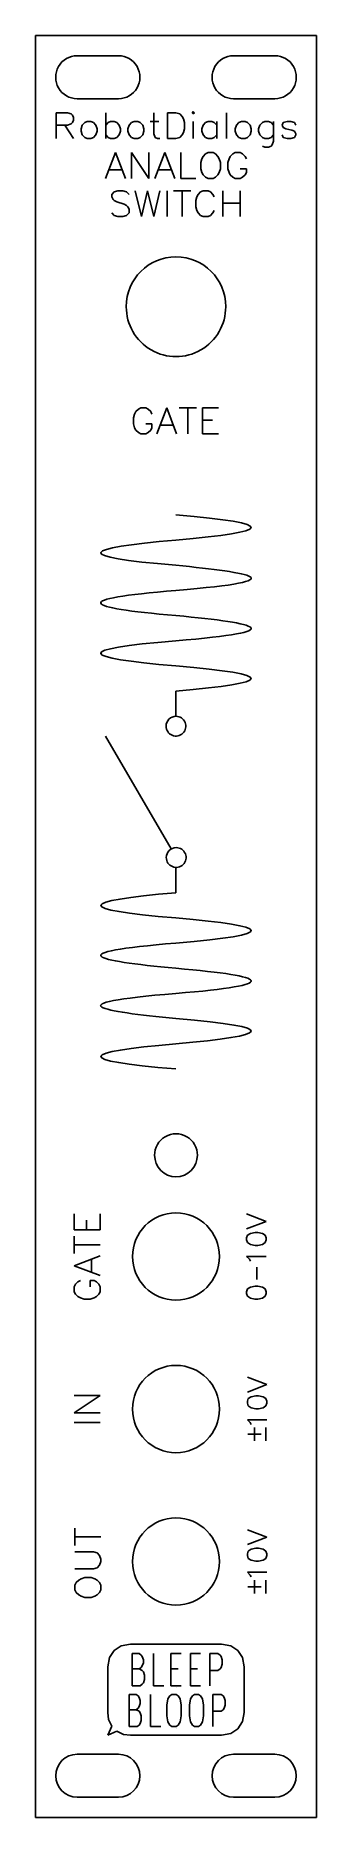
# Model space of a CAD drawing. Extents: x 0 to 20, y 0 to 128.
import ezdxf

# ---------------------------------------------------------------- set-up
doc = ezdxf.new("R2010")
doc.units = 0
for name, color, linetype in [('graphic', 7, 'CONTINUOUS'), ('logo', 7, 'CONTINUOUS'), ('panel', 7, 'CONTINUOUS'), ('text', 7, 'CONTINUOUS')]:
    doc.layers.add(name, color=color, linetype=linetype)

msp = doc.modelspace()

# ---------------------------------------------------------------- linework, layer by layer
at = {"layer": 'graphic', "color": 7}
for p, q in [((10.15626, 81.21339), (10.15626, 79.399502)), ((9.443494, 78.686737), (9.443494, 78.686737)), ((9.817073, 69.838027), (5.088736, 77.960665)), ((9.461493, 69.221219), (9.461493, 69.221219)), ((10.160001, 66.680313), (10.160001, 68.4942))]:
    msp.add_line(p, q, dxfattribs=at)
for points in [[(10.15626, 93.910619), (17.605538, 93.294689), (17.15492, 92.69074), (10.15626, 92.096727)], [(10.15626, 92.096727), (3.312625, 91.509715), (2.557257, 90.907031), (10.15626, 90.282835)], [(10.15626, 90.282835), (15.527752, 89.750776), (19.046352, 89.193686), (10.15626, 88.46895)], [(10.15626, 88.46895), (2.507564, 87.841888), (3.3647, 87.239771), (10.15626, 86.65506)], [(10.15626, 86.65506), (16.23986, 86.099119), (18.450885, 85.512184), (10.15626, 84.841171)], [(10.15626, 84.841171), (2.695814, 84.224642), (3.169067, 83.620767), (10.15626, 83.027281)], [(10.15626, 83.027281), (17.519562, 82.415833), (17.242704, 81.811459), (10.15626, 81.21339)], [(9.652257, 79.190737), (9.518588, 79.057068), (9.443494, 78.875774), (9.443494, 78.686737)], [(9.443494, 78.686737), (9.443494, 78.398451), (9.617153, 78.138552), (9.883494, 78.02823)], [(10.156257, 79.399501), (9.967221, 79.399501), (9.785926, 79.324407), (9.652257, 79.190737)], [(10.814765, 78.9595), (10.704443, 79.225842), (10.444543, 79.399501), (10.156257, 79.399501)], [(10.660257, 78.182737), (10.864106, 78.386586), (10.925087, 78.693159), (10.814765, 78.9595)], [(9.883494, 78.02823), (10.149836, 77.917907), (10.456408, 77.978888), (10.660257, 78.182737)], [(9.670257, 69.725219), (9.536588, 69.59155), (9.461493, 69.410256), (9.461493, 69.221219)], [(10.174257, 69.933983), (9.98522, 69.933983), (9.803926, 69.858888), (9.670257, 69.725219)], [(10.832765, 69.493982), (10.722442, 69.760323), (10.462543, 69.933983), (10.174257, 69.933983)], [(10.678257, 68.717219), (10.882106, 68.921068), (10.943087, 69.22764), (10.832765, 69.493982)], [(9.461493, 69.221219), (9.461493, 68.932933), (9.635152, 68.673033), (9.901494, 68.562711)], [(9.901494, 68.562711), (10.167836, 68.452389), (10.474408, 68.51337), (10.678257, 68.717219)], [(10.160001, 64.866419), (2.796701, 65.477866), (3.073558, 66.082242), (10.160001, 66.680313)], [(10.160001, 63.052526), (17.620444, 63.669055), (17.147193, 64.272931), (10.160001, 64.866419)], [(10.160001, 61.238636), (4.076402, 61.794579), (1.865377, 62.381511), (10.160001, 63.052526)], [(10.160001, 59.424746), (17.808694, 60.051807), (16.951556, 60.653927), (10.160001, 61.238636)], [(10.160001, 57.610859), (4.78851, 58.142915), (1.26991, 58.70001), (10.160001, 59.424746)], [(10.160001, 55.796966), (17.003636, 56.383978), (17.759001, 56.986662), (10.160001, 57.610859)], [(10.160001, 53.983073), (2.710726, 54.599004), (3.161343, 55.202947), (10.160001, 55.796966)]]:
    msp.add_open_spline(points, degree=3, dxfattribs=at)
at = {"layer": 'logo', "color": 7}
for p, q in [((5.250957, 10.890543), (5.368621, 11.560693)), ((5.368621, 11.560693), (5.701132, 12.077373)), ((5.701132, 12.077373), (6.217818, 12.409889)), ((6.217818, 12.409889), (6.887961, 12.527549)), ((6.887961, 12.527549), (13.435991, 12.527554)), ((6.997133, 9.531743), (6.997133, 11.851913)), ((6.997133, 11.851913), (7.512721, 11.851913)), ((7.512721, 11.851913), (7.660036, 11.741428)), ((7.660036, 11.741428), (7.733694, 11.630945)), ((7.733694, 11.630945), (7.807351, 11.409976)), ((8.543913, 9.531743), (8.543913, 11.851913)), ((9.796077, 9.531743), (9.796077, 11.851913)), ((9.796077, 11.851913), (10.532638, 11.851913)), ((11.195542, 9.531743), (11.195542, 11.851913)), ((11.195542, 11.851913), (11.932103, 11.851913)), ((12.595007, 9.531743), (12.595007, 11.851913)), ((12.595007, 11.851913), (13.184253, 11.851913)), ((13.184253, 11.851913), (13.331568, 11.741428)), ((13.331568, 11.741428), (13.405225, 11.630945)), ((13.405225, 11.630945), (13.478883, 11.409976)), ((13.435991, 12.527554), (14.106149, 12.409892)), ((14.106149, 12.409892), (14.62282, 12.077373)), ((14.62282, 12.077373), (14.955346, 11.560693)), ((14.955346, 11.560693), (15.07301, 10.890546)), ((5.250957, 7.616528), (5.250957, 10.890543)), ((7.512721, 10.74707), (6.997133, 10.74707)), ((7.660036, 10.857555), (7.512721, 10.74707)), ((7.512721, 10.74707), (7.733694, 10.636586)), ((7.733694, 10.968038), (7.660036, 10.857555)), ((7.807351, 11.189008), (7.733694, 10.968038)), ((7.733694, 10.636586), (7.807351, 10.526101)), ((7.807351, 11.409976), (7.807351, 11.189008)), ((7.807351, 10.526101), (7.881009, 10.305133)), ((7.881009, 10.305133), (7.881009, 9.97368)), ((9.796077, 10.74707), (10.311665, 10.74707)), ((11.195542, 10.74707), (11.71113, 10.74707)), ((13.184253, 10.636586), (12.595007, 10.636586)), ((13.331568, 10.74707), (13.184253, 10.636586)), ((13.405225, 10.857555), (13.331568, 10.74707)), ((13.478883, 11.078523), (13.405225, 10.857555)), ((13.478883, 11.409976), (13.478883, 11.078523)), ((15.07301, 10.890546), (15.072995, 7.616528)), ((7.586378, 9.531743), (6.997133, 9.531743)), ((7.733694, 9.642228), (7.586378, 9.531743)), ((7.807351, 9.752711), (7.733694, 9.642228)), ((7.881009, 9.97368), (7.807351, 9.752711)), ((9.280474, 9.531743), (8.543913, 9.531743)), ((10.532638, 9.531743), (9.796077, 9.531743)), ((10.201184, 9.421274), (10.201184, 9.421258)), ((10.201184, 9.421274), (10.201191, 9.421274)), ((10.201184, 9.421267), (10.201191, 9.421267)), ((10.201191, 9.421258), (10.201184, 9.421258)), ((10.201191, 9.421274), (10.201194, 9.421274)), ((10.201194, 9.421267), (10.201191, 9.421267)), ((10.201191, 9.421267), (10.201194, 9.421266)), ((10.201194, 9.421259), (10.201191, 9.421258)), ((10.201194, 9.421274), (10.201195, 9.421273)), ((10.201195, 9.421268), (10.201194, 9.421267)), ((10.201194, 9.421266), (10.201195, 9.421265)), ((10.201195, 9.42126), (10.201194, 9.421259)), ((10.201195, 9.421273), (10.201195, 9.421271)), ((10.201195, 9.421271), (10.201195, 9.42127)), ((10.201195, 9.42127), (10.201195, 9.421268)), ((10.201195, 9.421265), (10.201195, 9.421263)), ((10.201195, 9.421263), (10.201195, 9.421261)), ((10.201195, 9.421261), (10.201195, 9.42126)), ((10.201201, 9.421274), (10.201201, 9.421258)), ((10.201201, 9.421258), (10.20121, 9.421258)), ((10.201214, 9.421274), (10.201214, 9.421258)), ((10.201214, 9.421274), (10.201224, 9.421274)), ((10.201214, 9.421267), (10.20122, 9.421267)), ((10.201214, 9.421258), (10.201224, 9.421258)), ((10.201229, 9.421274), (10.201229, 9.421258)), ((10.201229, 9.421274), (10.201239, 9.421274)), ((10.201229, 9.421267), (10.201235, 9.421267)), ((10.201229, 9.421258), (10.201239, 9.421258)), ((10.201244, 9.421274), (10.201244, 9.421258)), ((10.201244, 9.421274), (10.201251, 9.421274)), ((10.201251, 9.421266), (10.201244, 9.421266)), ((10.201251, 9.421274), (10.201253, 9.421274)), ((10.201253, 9.421267), (10.201251, 9.421266)), ((10.201253, 9.421274), (10.201254, 9.421273)), ((10.201254, 9.421267), (10.201253, 9.421267)), ((10.201254, 9.421273), (10.201255, 9.421271)), ((10.201255, 9.421269), (10.201254, 9.421267)), ((10.201255, 9.421271), (10.201255, 9.421269)), ((11.932103, 9.531743), (11.195542, 9.531743)), ((6.77616, 6.592861), (6.77616, 8.913031)), ((6.77616, 8.913031), (7.291763, 8.913031)), ((7.291763, 7.808188), (6.77616, 7.808188)), ((7.291763, 8.913031), (7.439078, 8.802546)), ((7.439078, 7.918673), (7.291763, 7.808188)), ((7.291763, 7.808188), (7.512721, 7.697704)), ((7.439078, 8.802546), (7.512721, 8.692063)), ((7.512721, 8.029156), (7.439078, 7.918673)), ((7.512721, 8.692063), (7.586378, 8.471094)), ((7.586378, 8.250126), (7.512721, 8.029156)), ((7.586378, 8.471094), (7.586378, 8.250126)), ((8.32294, 6.592861), (8.32294, 8.913031)), ((9.501447, 8.139641), (9.575104, 8.581578)), ((9.501447, 7.366251), (9.501447, 8.139641)), ((9.575104, 8.581578), (9.72242, 8.802546)), ((9.72242, 8.802546), (9.86972, 8.913031)), ((9.86972, 8.913031), (10.16435, 8.913031)), ((10.16435, 8.913031), (10.311665, 8.802546)), ((10.311665, 8.802546), (10.458981, 8.581578)), ((10.458981, 8.581578), (10.532638, 8.139641)), ((10.532638, 8.139641), (10.532638, 7.366251)), ((11.121884, 8.139641), (11.195542, 8.581578)), ((11.121884, 7.366251), (11.121884, 8.139641)), ((11.195542, 8.581578), (11.342857, 8.802546)), ((11.342857, 8.802546), (11.490157, 8.913031)), ((11.490157, 8.913031), (11.784788, 8.913031)), ((11.784788, 8.913031), (11.932103, 8.802546)), ((11.932103, 8.802546), (12.079418, 8.581578)), ((12.079418, 8.581578), (12.153061, 8.139641)), ((12.153061, 8.139641), (12.153061, 7.366251)), ((12.81598, 6.592861), (12.81598, 8.913031)), ((12.81598, 8.913031), (13.405225, 8.913031)), ((13.405225, 8.913031), (13.552541, 8.802546)), ((13.552541, 7.808188), (13.405225, 7.697704)), ((13.552541, 8.802546), (13.626198, 8.692063)), ((13.626198, 7.918673), (13.552541, 7.808188)), ((13.626198, 8.692063), (13.699841, 8.471094)), ((13.699841, 8.139641), (13.626198, 7.918673)), ((13.699841, 8.471094), (13.699841, 8.139641)), ((5.246997, 5.979532), (5.543484, 6.617148)), ((5.287523, 7.098941), (5.250957, 7.616528)), ((5.543484, 6.617148), (5.287523, 7.098941)), ((7.365421, 6.592861), (6.77616, 6.592861)), ((7.512721, 6.703346), (7.365421, 6.592861)), ((7.512721, 7.697704), (7.586378, 7.587219)), ((7.586378, 6.813829), (7.512721, 6.703346)), ((7.586378, 7.587219), (7.660036, 7.366251)), ((7.660036, 7.034798), (7.586378, 6.813829)), ((7.660036, 7.366251), (7.660036, 7.034798)), ((9.059501, 6.592861), (8.32294, 6.592861)), ((9.575104, 6.924314), (9.501447, 7.366251)), ((9.72242, 6.703346), (9.575104, 6.924314)), ((9.86972, 6.592861), (9.72242, 6.703346)), ((10.16435, 6.592861), (9.86972, 6.592861)), ((10.311665, 6.703346), (10.16435, 6.592861)), ((10.201184, 6.482392), (10.201184, 6.482376)), ((10.201184, 6.482392), (10.201191, 6.482392)), ((10.201184, 6.482385), (10.201191, 6.482385)), ((10.201191, 6.482376), (10.201184, 6.482376)), ((10.201191, 6.482392), (10.201194, 6.482392)), ((10.201194, 6.482385), (10.201191, 6.482385)), ((10.201191, 6.482385), (10.201194, 6.482384)), ((10.201194, 6.482377), (10.201191, 6.482376)), ((10.201194, 6.482392), (10.201195, 6.482391)), ((10.201195, 6.482386), (10.201194, 6.482385)), ((10.201194, 6.482384), (10.201195, 6.482383)), ((10.201195, 6.482378), (10.201194, 6.482377)), ((10.201195, 6.482391), (10.201195, 6.482389)), ((10.201195, 6.482389), (10.201195, 6.482388)), ((10.201195, 6.482388), (10.201195, 6.482386)), ((10.201195, 6.482383), (10.201195, 6.482381)), ((10.201195, 6.482381), (10.201195, 6.482379)), ((10.201195, 6.482379), (10.201195, 6.482378)), ((10.201201, 6.482392), (10.201201, 6.482376)), ((10.201201, 6.482376), (10.20121, 6.482376)), ((10.201214, 6.482388), (10.201213, 6.482386)), ((10.201213, 6.482386), (10.201213, 6.482382)), ((10.201213, 6.482382), (10.201214, 6.48238)), ((10.201215, 6.48239), (10.201214, 6.482388)), ((10.201214, 6.48238), (10.201215, 6.482378)), ((10.201216, 6.482392), (10.201215, 6.48239)), ((10.201215, 6.482378), (10.201216, 6.482377)), ((10.201218, 6.482392), (10.201216, 6.482392)), ((10.201216, 6.482377), (10.201218, 6.482376)), ((10.201221, 6.482392), (10.201218, 6.482392)), ((10.201218, 6.482376), (10.201221, 6.482376)), ((10.201223, 6.482392), (10.201221, 6.482392)), ((10.201221, 6.482376), (10.201223, 6.482377)), ((10.201224, 6.48239), (10.201223, 6.482392)), ((10.201223, 6.482377), (10.201224, 6.482378)), ((10.201225, 6.482388), (10.201224, 6.48239)), ((10.201224, 6.482378), (10.201225, 6.48238)), ((10.201226, 6.482386), (10.201225, 6.482388)), ((10.201225, 6.48238), (10.201226, 6.482382)), ((10.201226, 6.482382), (10.201226, 6.482386)), ((10.201231, 6.482388), (10.20123, 6.482386)), ((10.20123, 6.482386), (10.20123, 6.482382)), ((10.20123, 6.482382), (10.201231, 6.48238)), ((10.201232, 6.48239), (10.201231, 6.482388)), ((10.201231, 6.48238), (10.201232, 6.482378)), ((10.201234, 6.482392), (10.201232, 6.48239)), ((10.201232, 6.482378), (10.201234, 6.482377)), ((10.201235, 6.482392), (10.201234, 6.482392)), ((10.201234, 6.482377), (10.201235, 6.482376)), ((10.201238, 6.482392), (10.201235, 6.482392)), ((10.201235, 6.482376), (10.201238, 6.482376)), ((10.20124, 6.482392), (10.201238, 6.482392)), ((10.201238, 6.482376), (10.20124, 6.482377)), ((10.201241, 6.48239), (10.20124, 6.482392)), ((10.20124, 6.482377), (10.201241, 6.482378)), ((10.201242, 6.482388), (10.201241, 6.48239)), ((10.201241, 6.482378), (10.201242, 6.48238)), ((10.201243, 6.482386), (10.201242, 6.482388)), ((10.201242, 6.48238), (10.201243, 6.482382)), ((10.201243, 6.482382), (10.201243, 6.482386)), ((10.201248, 6.482392), (10.201248, 6.482376)), ((10.201248, 6.482392), (10.201255, 6.482392)), ((10.201255, 6.482384), (10.201248, 6.482384)), ((10.201255, 6.482392), (10.201258, 6.482392)), ((10.201258, 6.482385), (10.201255, 6.482384)), ((10.201258, 6.482392), (10.201259, 6.482391)), ((10.201259, 6.482385), (10.201258, 6.482385)), ((10.201259, 6.482391), (10.201259, 6.482389)), ((10.201259, 6.482389), (10.201259, 6.482387)), ((10.201259, 6.482387), (10.201259, 6.482385)), ((10.458981, 6.924314), (10.311665, 6.703346)), ((10.532638, 7.366251), (10.458981, 6.924314)), ((11.195542, 6.924314), (11.121884, 7.366251)), ((11.342857, 6.703346), (11.195542, 6.924314)), ((11.490157, 6.592861), (11.342857, 6.703346)), ((11.784788, 6.592861), (11.490157, 6.592861)), ((11.932103, 6.703346), (11.784788, 6.592861)), ((12.079418, 6.924314), (11.932103, 6.703346)), ((12.153061, 7.366251), (12.079418, 6.924314)), ((13.405225, 7.697704), (12.81598, 7.697704)), ((14.62282, 6.429697), (14.106149, 6.09718)), ((14.955346, 6.946377), (14.62282, 6.429697)), ((15.072995, 7.616528), (14.955346, 6.946377)), ((5.908431, 6.258316), (5.246997, 5.979532)), ((6.376471, 6.014368), (5.908431, 6.258316)), ((6.887961, 5.979519), (6.376471, 6.014368)), ((13.435991, 5.979519), (6.887961, 5.979519)), ((14.106149, 6.09718), (13.435991, 5.979519))]:
    msp.add_line(p, q, dxfattribs=at)
at = {"layer": 'panel', "color": 7}
for p, q in [((0.050195, 128.450048), (0.050195, 0.049849)), ((20.270483, 128.450048), (0.050195, 128.450048)), ((20.270483, 0.049849), (20.270483, 128.450048)), ((3.03532, 127.001257), (6.020709, 127.001257)), ((14.299969, 127.001257), (17.285094, 127.001257)), ((3.03532, 123.903804), (6.020709, 123.903804)), ((14.299969, 123.903804), (17.285094, 123.903804)), ((13.742632, 108.915314), (13.742632, 108.915314)), ((11.702692, 47.762808), (11.702692, 47.762808)), ((13.294839, 40.468474), (13.294839, 40.468474)), ((13.294839, 29.477011), (13.294839, 29.477011)), ((13.294839, 18.485549), (13.294839, 18.485549)), ((3.03532, 4.596358), (6.020709, 4.596358)), ((14.299969, 4.596358), (17.285094, 4.596358)), ((3.03532, 1.498641), (6.020709, 1.498641)), ((14.299969, 1.498641), (17.285094, 1.498641)), ((0.050195, 0.049849), (20.270483, 0.049849))]:
    msp.add_line(p, q, dxfattribs=at)
for points in [[(1.699681, 126.226869), (1.424158, 125.747669), (1.424158, 125.157271), (1.699681, 124.678071)], [(3.035434, 127.001268), (2.484389, 127.001268), (1.975203, 126.706068), (1.699681, 126.226869)], [(7.356465, 126.226869), (7.080942, 126.706068), (6.571756, 127.001268), (6.020712, 127.001268)], [(7.356465, 124.678071), (7.631987, 125.157271), (7.631987, 125.747669), (7.356465, 126.226869)], [(12.964132, 126.226869), (12.68861, 125.747669), (12.68861, 125.157271), (12.964132, 124.678071)], [(14.299885, 127.001268), (13.74884, 127.001268), (13.239654, 126.706068), (12.964132, 126.226869)], [(18.620916, 126.226869), (18.345394, 126.706068), (17.836207, 127.001268), (17.285163, 127.001268)], [(18.620916, 124.678071), (18.896438, 125.157271), (18.896438, 125.747669), (18.620916, 126.226869)], [(1.699681, 124.678071), (1.975203, 124.198871), (2.484389, 123.903672), (3.035434, 123.903672)], [(6.020712, 123.903672), (6.571756, 123.903672), (7.080942, 124.198871), (7.356465, 124.678071)], [(12.964132, 124.678071), (13.239654, 124.198871), (13.74884, 123.903672), (14.299885, 123.903672)], [(17.285163, 123.903672), (17.836207, 123.903672), (18.345394, 124.198871), (18.620916, 124.678071)], [(10.160297, 112.51252), (8.181828, 112.51252), (6.577962, 110.901996), (6.577962, 108.915314)], [(13.742632, 108.915314), (13.742632, 110.901996), (12.138766, 112.51252), (10.160297, 112.51252)], [(6.577962, 108.915314), (6.577962, 107.630156), (7.260751, 106.442621), (8.36913, 105.800042)], [(11.951464, 105.800042), (13.059843, 106.442621), (13.742632, 107.630156), (13.742632, 108.915314)], [(8.36913, 105.800042), (9.477508, 105.157463), (10.843086, 105.157463), (11.951464, 105.800042)], [(9.3891, 49.104106), (8.911881, 48.82744), (8.617902, 48.31614), (8.617902, 47.762808)], [(10.931494, 49.104106), (10.454276, 49.380772), (9.866318, 49.380772), (9.3891, 49.104106)], [(11.702692, 47.762808), (11.702692, 48.31614), (11.408713, 48.82744), (10.931494, 49.104106)], [(8.617902, 47.762808), (8.617902, 46.907431), (9.308456, 46.214011), (10.160297, 46.214011)], [(10.160297, 46.214011), (11.012138, 46.214011), (11.702691, 46.907431), (11.702692, 47.762808)], [(10.160297, 43.614205), (8.429846, 43.614205), (7.026758, 42.206108), (7.025755, 40.468474)], [(13.294839, 40.468474), (13.293836, 42.206108), (11.890748, 43.614205), (10.160297, 43.614205)], [(7.025755, 40.468474), (7.026758, 38.73084), (8.429846, 37.322743), (10.160297, 37.322743)], [(10.160297, 37.322743), (11.890748, 37.322743), (13.293836, 38.73084), (13.294839, 40.468474)], [(10.160297, 32.622742), (8.429846, 32.622742), (7.026758, 31.214645), (7.025755, 29.477011)], [(13.294839, 29.477011), (13.293836, 31.214645), (11.890748, 32.622742), (10.160297, 32.622742)], [(7.025755, 29.477011), (7.026758, 27.739377), (8.429846, 26.33128), (10.160297, 26.33128)], [(10.160297, 26.33128), (11.890748, 26.33128), (13.293836, 27.739377), (13.294839, 29.477011)], [(10.160297, 21.63128), (8.429846, 21.63128), (7.026758, 20.223183), (7.025755, 18.485549)], [(13.294839, 18.485549), (13.293836, 20.223183), (11.890748, 21.63128), (10.160297, 21.63128)], [(7.025755, 18.485549), (7.026758, 16.747915), (8.429846, 15.339818), (10.160297, 15.339818)], [(10.160297, 15.339818), (11.890748, 15.339818), (13.293836, 16.747915), (13.294839, 18.485549)], [(3.035434, 4.596334), (2.184203, 4.595469), (1.4946, 3.902303), (1.4946, 3.047538)], [(7.561545, 3.047538), (7.561545, 3.902303), (6.871942, 4.595469), (6.020712, 4.596334)], [(14.299885, 4.596334), (13.448654, 4.595469), (12.759052, 3.902303), (12.759052, 3.047538)], [(18.825996, 3.047538), (18.825996, 3.902303), (18.136394, 4.595469), (17.285163, 4.596334)], [(1.4946, 3.047538), (1.4946, 2.192773), (2.184203, 1.499606), (3.035434, 1.498741)], [(6.020712, 1.498741), (6.871942, 1.499606), (7.561545, 2.192773), (7.561545, 3.047538)], [(12.759052, 3.047538), (12.759052, 2.192773), (13.448654, 1.499606), (14.299885, 1.498741)], [(17.285163, 1.498741), (18.136394, 1.499606), (18.825996, 2.192773), (18.825996, 3.047538)]]:
    msp.add_open_spline(points, degree=3, dxfattribs=at)
at = {"layer": 'text', "color": 7}
for p, q in [((1.538091, 122.895136), (1.538091, 121.02682)), ((1.538091, 122.895136), (2.339604, 122.895136)), ((2.339604, 122.003312), (1.538091, 122.003312)), ((2.161803, 122.003312), (2.785516, 121.02682)), ((2.339604, 122.895136), (2.604894, 122.804825)), ((2.604894, 122.093623), (2.339604, 122.003312)), ((2.604894, 122.804825), (2.695205, 122.714514)), ((2.695205, 122.183934), (2.604894, 122.093623)), ((2.695205, 122.714514), (2.785516, 122.539535)), ((2.785516, 122.358913), (2.695205, 122.183934)), ((2.785516, 122.539535), (2.785516, 122.358913)), ((3.406411, 122.003312), (3.318921, 121.738022)), ((3.587033, 122.183934), (3.406411, 122.003312)), ((3.762012, 122.271423), (3.587033, 122.183934)), ((4.030123, 122.271423), (3.762012, 122.271423)), ((4.207924, 122.183934), (4.030123, 122.271423)), ((4.385724, 122.003312), (4.207924, 122.183934)), ((4.473214, 121.738022), (4.385724, 122.003312)), ((5.094101, 122.895136), (5.094101, 121.02682)), ((5.094101, 122.003312), (5.274723, 122.183934)), ((5.274723, 122.183934), (5.449702, 122.271423)), ((5.449702, 122.271423), (5.717813, 122.271423)), ((5.717813, 122.271423), (5.895614, 122.183934)), ((5.895614, 122.183934), (6.073414, 122.003312)), ((6.073414, 122.003312), (6.160904, 121.738022)), ((6.781791, 122.003312), (6.694301, 121.738022)), ((6.962413, 122.183934), (6.781791, 122.003312)), ((7.137392, 122.271423), (6.962413, 122.183934)), ((7.405503, 122.271423), (7.137392, 122.271423)), ((7.583304, 122.183934), (7.405503, 122.271423)), ((7.761104, 122.003312), (7.583304, 122.183934)), ((7.848594, 121.738022), (7.761104, 122.003312)), ((8.294512, 122.271423), (8.915403, 122.271423)), ((8.559802, 122.895136), (8.559802, 121.382421)), ((9.536291, 122.895136), (9.536291, 121.02682)), ((9.536291, 122.895136), (10.160003, 122.895136)), ((10.160003, 122.895136), (10.428115, 122.804825)), ((10.428115, 122.804825), (10.603094, 122.627024)), ((10.603094, 122.627024), (10.693405, 122.449224)), ((10.693405, 122.449224), (10.783716, 122.183934)), ((10.783716, 122.183934), (10.783716, 121.738022)), ((11.404611, 122.982625), (11.317121, 122.895136)), ((11.317121, 122.895136), (11.404611, 122.804825)), ((11.494922, 122.895136), (11.404611, 122.982625)), ((11.404611, 122.804825), (11.494922, 122.895136)), ((11.404611, 122.271423), (11.404611, 121.02682)), ((12.115791, 122.003312), (12.028301, 121.738022)), ((12.296413, 122.183934), (12.115791, 122.003312)), ((12.471392, 122.271423), (12.296413, 122.183934)), ((12.739503, 122.271423), (12.471392, 122.271423)), ((12.917304, 122.183934), (12.739503, 122.271423)), ((13.095104, 122.003312), (12.917304, 122.183934)), ((13.095104, 122.271423), (13.095104, 121.02682)), ((13.803491, 122.895136), (13.803491, 121.02682)), ((14.514691, 122.003312), (14.427201, 121.738022)), ((14.695313, 122.183934), (14.514691, 122.003312)), ((14.870292, 122.271423), (14.695313, 122.183934)), ((15.138403, 122.271423), (14.870292, 122.271423)), ((15.316204, 122.183934), (15.138403, 122.271423)), ((15.494004, 122.003312), (15.316204, 122.183934)), ((15.581494, 121.738022), (15.494004, 122.003312)), ((16.202391, 122.003312), (16.114901, 121.738022)), ((16.383013, 122.183934), (16.202391, 122.003312)), ((16.557992, 122.271423), (16.383013, 122.183934)), ((16.826103, 122.271423), (16.557992, 122.271423)), ((17.003904, 122.183934), (16.826103, 122.271423)), ((17.181704, 122.003312), (17.003904, 122.183934)), ((17.181704, 122.271423), (17.181704, 120.84902)), ((17.890091, 122.183934), (17.802601, 122.003312)), ((17.802601, 122.003312), (17.890091, 121.828333)), ((18.158202, 122.271423), (17.890091, 122.183934)), ((18.426314, 122.271423), (18.158202, 122.271423)), ((18.691604, 122.183934), (18.426314, 122.271423)), ((18.781915, 122.003312), (18.691604, 122.183934)), ((3.318921, 121.738022), (3.318921, 121.560221)), ((3.318921, 121.560221), (3.406411, 121.293521)), ((3.406411, 121.293521), (3.587033, 121.11572)), ((3.587033, 121.11572), (3.762012, 121.02682)), ((3.762012, 121.02682), (4.030123, 121.02682)), ((4.030123, 121.02682), (4.207924, 121.11572)), ((4.207924, 121.11572), (4.385724, 121.293521)), ((4.385724, 121.293521), (4.473214, 121.560221)), ((4.473214, 121.560221), (4.473214, 121.738022)), ((5.274723, 121.11572), (5.094101, 121.293521)), ((5.449702, 121.02682), (5.274723, 121.11572)), ((5.717813, 121.02682), (5.449702, 121.02682)), ((5.895614, 121.11572), (5.717813, 121.02682)), ((6.073414, 121.293521), (5.895614, 121.11572)), ((6.160904, 121.560221), (6.073414, 121.293521)), ((6.160904, 121.738022), (6.160904, 121.560221)), ((6.694301, 121.738022), (6.694301, 121.560221)), ((6.694301, 121.560221), (6.781791, 121.293521)), ((6.781791, 121.293521), (6.962413, 121.11572)), ((6.962413, 121.11572), (7.137392, 121.02682)), ((7.137392, 121.02682), (7.405503, 121.02682)), ((7.405503, 121.02682), (7.583304, 121.11572)), ((7.583304, 121.11572), (7.761104, 121.293521)), ((7.761104, 121.293521), (7.848594, 121.560221)), ((7.848594, 121.560221), (7.848594, 121.738022)), ((8.559802, 121.382421), (8.650113, 121.11572)), ((8.650113, 121.11572), (8.825092, 121.02682)), ((8.825092, 121.02682), (9.005714, 121.02682)), ((10.160003, 121.02682), (9.536291, 121.02682)), ((10.428115, 121.11572), (10.160003, 121.02682)), ((10.603094, 121.293521), (10.428115, 121.11572)), ((10.693405, 121.472732), (10.603094, 121.293521)), ((10.783716, 121.738022), (10.693405, 121.472732)), ((12.028301, 121.738022), (12.028301, 121.560221)), ((12.028301, 121.560221), (12.115791, 121.293521)), ((12.115791, 121.293521), (12.296413, 121.11572)), ((12.296413, 121.11572), (12.471392, 121.02682)), ((12.471392, 121.02682), (12.739503, 121.02682)), ((12.739503, 121.02682), (12.917304, 121.11572)), ((12.917304, 121.11572), (13.095104, 121.293521)), ((14.427201, 121.738022), (14.427201, 121.560221)), ((14.427201, 121.560221), (14.514691, 121.293521)), ((14.514691, 121.293521), (14.695313, 121.11572)), ((14.695313, 121.11572), (14.870292, 121.02682)), ((14.870292, 121.02682), (15.138403, 121.02682)), ((15.138403, 121.02682), (15.316204, 121.11572)), ((15.316204, 121.11572), (15.494004, 121.293521)), ((15.494004, 121.293521), (15.581494, 121.560221)), ((15.581494, 121.560221), (15.581494, 121.738022)), ((16.114901, 121.738022), (16.114901, 121.560221)), ((16.114901, 121.560221), (16.202391, 121.293521)), ((16.202391, 121.293521), (16.383013, 121.11572)), ((16.383013, 121.11572), (16.557992, 121.02682)), ((16.557992, 121.02682), (16.826103, 121.02682)), ((16.826103, 121.02682), (17.003904, 121.11572)), ((17.003904, 121.11572), (17.181704, 121.293521)), ((17.181704, 120.84902), (17.094215, 120.580908)), ((17.890091, 121.11572), (17.802601, 121.293521)), ((17.890091, 121.828333), (18.070713, 121.738022)), ((18.158202, 121.02682), (17.890091, 121.11572)), ((18.070713, 121.738022), (18.513803, 121.647711)), ((18.426314, 121.02682), (18.158202, 121.02682)), ((18.691604, 121.11572), (18.426314, 121.02682)), ((18.513803, 121.647711), (18.691604, 121.560221)), ((18.691604, 121.560221), (18.781915, 121.382421)), ((18.781915, 121.293521), (18.691604, 121.11572)), ((18.781915, 121.382421), (18.781915, 121.293521)), ((5.802503, 120.020016), (5.091301, 118.1517)), ((5.802503, 120.020016), (6.513705, 118.1517)), ((6.956791, 120.020016), (6.956791, 118.1517)), ((6.956791, 120.020016), (8.204216, 118.1517)), ((8.204216, 120.020016), (8.204216, 118.1517)), ((9.358513, 120.020016), (8.647311, 118.1517)), ((9.358513, 120.020016), (10.069715, 118.1517)), ((10.512801, 120.020016), (10.512801, 118.1517)), ((12.025521, 119.574104), (11.938031, 119.308814)), ((12.115832, 119.751904), (12.025521, 119.574104)), ((12.293632, 119.929705), (12.115832, 119.751904)), ((12.471433, 120.020016), (12.293632, 119.929705)), ((12.827034, 120.020016), (12.471433, 120.020016)), ((13.004834, 119.929705), (12.827034, 120.020016)), ((13.182635, 119.751904), (13.004834, 119.929705)), ((13.272946, 119.574104), (13.182635, 119.751904)), ((13.360435, 119.308814), (13.272946, 119.574104)), ((13.981321, 119.574104), (13.893831, 119.308814)), ((14.071632, 119.751904), (13.981321, 119.574104)), ((14.249432, 119.929705), (14.071632, 119.751904)), ((14.427233, 120.020016), (14.249432, 119.929705)), ((14.782834, 120.020016), (14.427233, 120.020016)), ((14.960634, 119.929705), (14.782834, 120.020016)), ((15.138435, 119.751904), (14.960634, 119.929705)), ((15.228746, 119.574104), (15.138435, 119.751904)), ((16.557992, 120.405929), (16.383013, 120.493419)), ((16.826103, 120.405929), (16.557992, 120.405929)), ((17.003904, 120.493419), (16.826103, 120.405929)), ((17.094215, 120.580908), (17.003904, 120.493419)), ((5.356591, 118.772591), (6.248415, 118.772591)), ((8.912601, 118.772591), (9.804425, 118.772591)), ((10.512801, 118.1517), (11.579604, 118.1517)), ((11.938031, 119.308814), (11.938031, 118.862902)), ((11.938031, 118.862902), (12.025521, 118.597612)), ((12.025521, 118.597612), (12.115832, 118.418401)), ((12.115832, 118.418401), (12.293632, 118.2406)), ((12.293632, 118.2406), (12.471433, 118.1517)), ((12.471433, 118.1517), (12.827034, 118.1517)), ((12.827034, 118.1517), (13.004834, 118.2406)), ((13.004834, 118.2406), (13.182635, 118.418401)), ((13.182635, 118.418401), (13.272946, 118.597612)), ((13.272946, 118.597612), (13.360435, 118.862902)), ((13.360435, 118.862902), (13.360435, 119.308814)), ((13.893831, 119.308814), (13.893831, 118.862902)), ((13.893831, 118.862902), (13.981321, 118.597612)), ((13.981321, 118.597612), (14.071632, 118.418401)), ((14.071632, 118.418401), (14.249432, 118.2406)), ((14.249432, 118.2406), (14.427233, 118.1517)), ((14.427233, 118.1517), (14.782834, 118.1517)), ((14.782834, 118.862902), (15.228746, 118.862902)), ((14.782834, 118.1517), (14.960634, 118.2406)), ((14.960634, 118.2406), (15.138435, 118.418401)), ((15.138435, 118.418401), (15.228746, 118.597612)), ((15.228746, 118.597612), (15.228746, 118.862902)), ((5.713602, 117.182805), (5.535801, 117.005004)), ((5.535801, 117.005004), (5.535801, 116.827204)), ((5.978892, 117.273116), (5.713602, 117.182805)), ((6.334493, 117.273116), (5.978892, 117.273116)), ((6.602604, 117.182805), (6.334493, 117.273116)), ((6.780405, 117.005004), (6.602604, 117.182805)), ((7.226312, 117.273116), (7.669402, 115.4048)), ((8.112493, 117.273116), (7.669402, 115.4048)), ((8.112493, 117.273116), (8.558405, 115.4048)), ((9.004317, 117.273116), (8.558405, 115.4048)), ((9.534901, 117.273116), (9.534901, 115.4048)), ((9.980811, 117.273116), (11.225414, 117.273116)), ((10.601702, 117.273116), (10.601702, 115.4048)), ((11.758822, 117.005004), (11.668511, 116.827204)), ((11.936622, 117.182805), (11.758822, 117.005004)), ((12.114423, 117.273116), (11.936622, 117.182805)), ((12.470024, 117.273116), (12.114423, 117.273116)), ((12.647824, 117.182805), (12.470024, 117.273116)), ((12.825625, 117.005004), (12.647824, 117.182805)), ((12.915936, 116.827204), (12.825625, 117.005004)), ((13.536821, 117.273116), (13.536821, 115.4048)), ((14.784246, 117.273116), (14.784246, 115.4048)), ((5.535801, 116.827204), (5.623291, 116.649403)), ((5.713602, 115.4937), (5.535801, 115.671501)), ((5.623291, 116.649403), (5.713602, 116.561914)), ((5.713602, 116.561914), (5.891402, 116.471603)), ((5.891402, 116.471603), (6.424804, 116.293802)), ((6.424804, 116.293802), (6.602604, 116.206313)), ((6.602604, 116.206313), (6.690094, 116.116002)), ((6.780405, 115.671501), (6.602604, 115.4937)), ((6.690094, 116.116002), (6.780405, 115.938201)), ((6.780405, 115.938201), (6.780405, 115.671501)), ((11.668511, 116.827204), (11.581021, 116.561914)), ((11.581021, 116.561914), (11.581021, 116.116002)), ((11.581021, 116.116002), (11.668511, 115.850712)), ((11.668511, 115.850712), (11.758822, 115.671501)), ((11.758822, 115.671501), (11.936622, 115.4937)), ((12.647824, 115.4937), (12.825625, 115.671501)), ((12.825625, 115.671501), (12.915936, 115.850712)), ((13.536821, 116.381292), (14.784246, 116.381292)), ((5.978892, 115.4048), (5.713602, 115.4937)), ((6.334493, 115.4048), (5.978892, 115.4048)), ((6.602604, 115.4937), (6.334493, 115.4048)), ((11.936622, 115.4937), (12.114423, 115.4048)), ((12.114423, 115.4048), (12.470024, 115.4048)), ((12.470024, 115.4048), (12.647824, 115.4937)), ((7.447802, 101.530305), (7.270002, 101.352504)), ((7.625603, 101.620616), (7.447802, 101.530305)), ((7.981204, 101.620616), (7.625603, 101.620616)), ((8.159004, 101.530305), (7.981204, 101.620616)), ((8.336805, 101.352504), (8.159004, 101.530305)), ((9.493923, 101.620616), (8.782721, 99.7523)), ((9.493923, 101.620616), (10.205125, 99.7523)), ((10.382921, 101.620616), (11.627524, 101.620616)), ((11.003812, 101.620616), (11.003812, 99.7523)), ((12.070611, 101.620616), (12.070611, 99.7523)), ((12.070611, 101.620616), (13.227725, 101.620616)), ((7.179691, 101.174704), (7.092201, 100.909414)), ((7.092201, 100.909414), (7.092201, 100.463502)), ((7.092201, 100.463502), (7.179691, 100.198212)), ((7.270002, 101.352504), (7.179691, 101.174704)), ((7.179691, 100.198212), (7.270002, 100.019001)), ((7.981204, 100.463502), (8.427116, 100.463502)), ((8.427116, 101.174704), (8.336805, 101.352504)), ((8.336805, 100.019001), (8.427116, 100.198212)), ((8.427116, 100.198212), (8.427116, 100.463502)), ((9.048011, 100.373191), (9.939835, 100.373191)), ((12.070611, 100.728792), (12.781813, 100.728792)), ((7.270002, 100.019001), (7.447802, 99.8412)), ((7.447802, 99.8412), (7.625603, 99.7523)), ((7.625603, 99.7523), (7.981204, 99.7523)), ((7.981204, 99.7523), (8.159004, 99.8412)), ((8.159004, 99.8412), (8.336805, 100.019001)), ((12.070611, 99.7523), (13.227725, 99.7523)), ((2.831684, 42.379111), (2.831684, 43.536225)), ((2.831684, 42.379111), (4.7, 42.379111)), ((3.723508, 42.379111), (3.723508, 43.090313)), ((4.7, 42.379111), (4.7, 43.536225)), ((15.249964, 43.535652), (16.6512, 43.002251)), ((15.249964, 42.46885), (16.6512, 43.002251)), ((2.831684, 40.691421), (2.831684, 41.936024)), ((2.831684, 41.312312), (4.7, 41.312312)), ((15.317698, 42.003185), (15.249964, 41.802101)), ((15.249964, 41.802101), (15.249964, 41.668751)), ((15.249964, 41.668751), (15.317698, 41.469784)), ((15.516665, 42.134419), (15.317698, 42.003185)), ((15.317698, 41.469784), (15.516665, 41.334317)), ((15.851099, 42.202152), (15.516665, 42.134419)), ((15.516665, 41.334317), (15.851099, 41.268701)), ((16.050066, 42.202152), (15.851099, 42.202152)), ((15.851099, 41.268701), (16.050066, 41.268701)), ((16.3845, 42.134419), (16.050066, 42.202152)), ((16.050066, 41.268701), (16.3845, 41.334317)), ((16.584525, 42.003185), (16.3845, 42.134419)), ((16.3845, 41.334317), (16.584525, 41.469784)), ((16.6512, 41.802101), (16.584525, 42.003185)), ((16.584525, 41.469784), (16.6512, 41.668751)), ((16.6512, 41.668751), (16.6512, 41.802101)), ((2.831684, 39.802423), (4.7, 40.513625)), ((4.079109, 39.356511), (4.079109, 40.248335)), ((15.451048, 40.267518), (15.249964, 40.468601)), ((15.249964, 40.468601), (16.6512, 40.468601)), ((15.516665, 40.136284), (15.451048, 40.267518)), ((2.831684, 39.802423), (4.7, 39.091221)), ((3.099796, 38.645305), (2.921995, 38.467504)), ((3.277596, 38.735616), (3.099796, 38.645305)), ((4.254088, 38.735616), (3.988798, 38.735616)), ((3.988798, 38.289704), (3.988798, 38.735616)), ((4.433299, 38.645305), (4.254088, 38.735616)), ((4.6111, 38.467504), (4.433299, 38.645305)), ((15.992553, 38.809215), (15.992553, 39.704749)), ((2.921995, 38.467504), (2.831684, 38.289704)), ((2.831684, 38.289704), (2.831684, 37.934103)), ((2.831684, 37.934103), (2.921995, 37.756302)), ((2.921995, 37.756302), (3.099796, 37.578502)), ((3.099796, 37.578502), (3.277596, 37.488191)), ((3.277596, 37.488191), (3.542886, 37.400701)), ((3.542886, 37.400701), (3.988798, 37.400701)), ((3.988798, 37.400701), (4.254088, 37.488191)), ((4.254088, 37.488191), (4.433299, 37.578502)), ((4.433299, 37.578502), (4.6111, 37.756302)), ((4.7, 38.289704), (4.6111, 38.467504)), ((4.6111, 37.756302), (4.7, 37.934103)), ((4.7, 37.934103), (4.7, 38.289704)), ((15.317698, 38.131802), (15.249965, 37.930718)), ((15.249965, 37.930718), (15.249965, 37.797368)), ((15.249965, 37.797368), (15.317698, 37.598401)), ((15.516665, 38.263035), (15.317698, 38.131802)), ((15.317698, 37.598401), (15.516665, 37.462934)), ((15.851099, 38.330769), (15.516665, 38.263035)), ((15.516665, 37.462934), (15.851098, 37.397317)), ((15.851098, 37.397317), (16.050065, 37.397317)), ((16.050066, 38.330769), (15.851099, 38.330769)), ((16.050065, 37.397317), (16.3845, 37.462934)), ((16.3845, 38.263035), (16.050066, 38.330769)), ((16.584525, 38.131802), (16.3845, 38.263035)), ((16.3845, 37.462934), (16.584525, 37.598401)), ((16.6512, 37.930718), (16.584525, 38.131802)), ((16.584525, 37.598401), (16.6512, 37.797368)), ((16.6512, 37.797368), (16.6512, 37.930718)), ((15.300264, 31.768022), (16.7015, 31.234621)), ((15.300264, 30.70122), (16.7015, 31.234621)), ((2.831684, 29.208993), (4.7, 30.456418)), ((2.831684, 30.456418), (4.7, 30.456418)), ((15.367998, 30.235555), (15.300264, 30.034471)), ((15.300264, 30.034471), (15.300264, 29.901121)), ((15.300264, 29.901121), (15.367998, 29.702154)), ((15.566965, 30.366789), (15.367998, 30.235555)), ((15.367998, 29.702154), (15.566965, 29.566687)), ((15.901399, 30.434522), (15.566965, 30.366789)), ((15.566965, 29.566687), (15.901399, 29.501071)), ((16.100366, 30.434522), (15.901399, 30.434522)), ((16.4348, 30.366789), (16.100366, 30.434522)), ((16.100366, 29.501071), (16.4348, 29.566687)), ((16.634825, 30.235555), (16.4348, 30.366789)), ((16.4348, 29.566687), (16.634825, 29.702154)), ((16.7015, 30.034471), (16.634825, 30.235555)), ((16.634825, 29.702154), (16.7015, 29.901121)), ((16.7015, 29.901121), (16.7015, 30.034471)), ((2.831684, 29.208993), (4.7, 29.208993)), ((2.831684, 28.497791), (4.7, 28.497791)), ((15.501348, 28.499888), (15.300264, 28.700971)), ((15.300264, 28.700971), (16.7015, 28.700971)), ((15.566965, 28.368654), (15.501348, 28.499888)), ((15.901399, 29.501071), (16.100366, 29.501071)), ((15.340481, 27.66592), (16.301449, 27.66592)), ((15.820965, 27.185435), (15.820965, 28.145557)), ((16.62149, 27.185435), (16.62149, 28.145557)), ((2.881684, 19.639411), (2.881684, 20.884014)), ((15.299964, 20.776922), (16.7012, 20.243521)), ((2.881684, 20.260302), (4.75, 20.260302)), ((15.299964, 19.71012), (16.7012, 20.243521)), ((15.566665, 19.375689), (15.367698, 19.244455)), ((15.901099, 19.443422), (15.566665, 19.375689)), ((16.100066, 19.443422), (15.901099, 19.443422)), ((16.4345, 19.375689), (16.100066, 19.443422)), ((16.634525, 19.244455), (16.4345, 19.375689)), ((4.216599, 19.196326), (2.881684, 19.196326)), ((4.483299, 19.106015), (4.216599, 19.196326)), ((4.216599, 17.948901), (4.483299, 18.039212)), ((4.6611, 18.928214), (4.483299, 19.106015)), ((4.483299, 18.039212), (4.6611, 18.217012)), ((4.75, 18.660103), (4.6611, 18.928214)), ((4.6611, 18.217012), (4.75, 18.485124)), ((4.75, 18.485124), (4.75, 18.660103)), ((15.367698, 19.244455), (15.299964, 19.043371)), ((15.299964, 19.043371), (15.299964, 18.910021)), ((15.299964, 18.910021), (15.367698, 18.711054)), ((15.367698, 18.711054), (15.566665, 18.575587)), ((15.566665, 18.575587), (15.901099, 18.509971)), ((15.901099, 18.509971), (16.100066, 18.509971)), ((16.100066, 18.509971), (16.4345, 18.575587)), ((16.4345, 18.575587), (16.634525, 18.711054)), ((16.7012, 19.043371), (16.634525, 19.244455)), ((16.634525, 18.711054), (16.7012, 18.910021)), ((16.7012, 18.910021), (16.7012, 19.043371)), ((2.881684, 17.948901), (4.216599, 17.948901)), ((2.971995, 16.972404), (2.881684, 16.794604)), ((2.881684, 16.794604), (2.881684, 16.439003)), ((3.149796, 17.150205), (2.971995, 16.972404)), ((3.327596, 17.240516), (3.149796, 17.150205)), ((3.592886, 17.328005), (3.327596, 17.240516)), ((4.038798, 17.328005), (3.592886, 17.328005)), ((4.304088, 17.240516), (4.038798, 17.328005)), ((4.483299, 17.150205), (4.304088, 17.240516)), ((4.6611, 16.972404), (4.483299, 17.150205)), ((4.75, 16.794604), (4.6611, 16.972404)), ((4.75, 16.439003), (4.75, 16.794604)), ((15.501048, 17.508788), (15.299964, 17.709871)), ((15.299964, 17.709871), (16.7012, 17.709871)), ((15.566665, 17.377554), (15.501048, 17.508788)), ((15.820665, 16.194335), (15.820665, 17.154457)), ((16.62119, 16.194335), (16.62119, 17.154457)), ((2.881684, 16.439003), (2.971995, 16.261202)), ((2.971995, 16.261202), (3.149796, 16.083402)), ((3.149796, 16.083402), (3.327596, 15.993091)), ((3.327596, 15.993091), (3.592886, 15.905601)), ((3.592886, 15.905601), (4.038798, 15.905601)), ((4.038798, 15.905601), (4.304088, 15.993091)), ((4.304088, 15.993091), (4.483299, 16.083402)), ((4.483299, 16.083402), (4.6611, 16.261202)), ((4.6611, 16.261202), (4.75, 16.439003)), ((15.340181, 16.67482), (16.301149, 16.67482))]:
    msp.add_line(p, q, dxfattribs=at)

doc.saveas('drawing.dxf')
